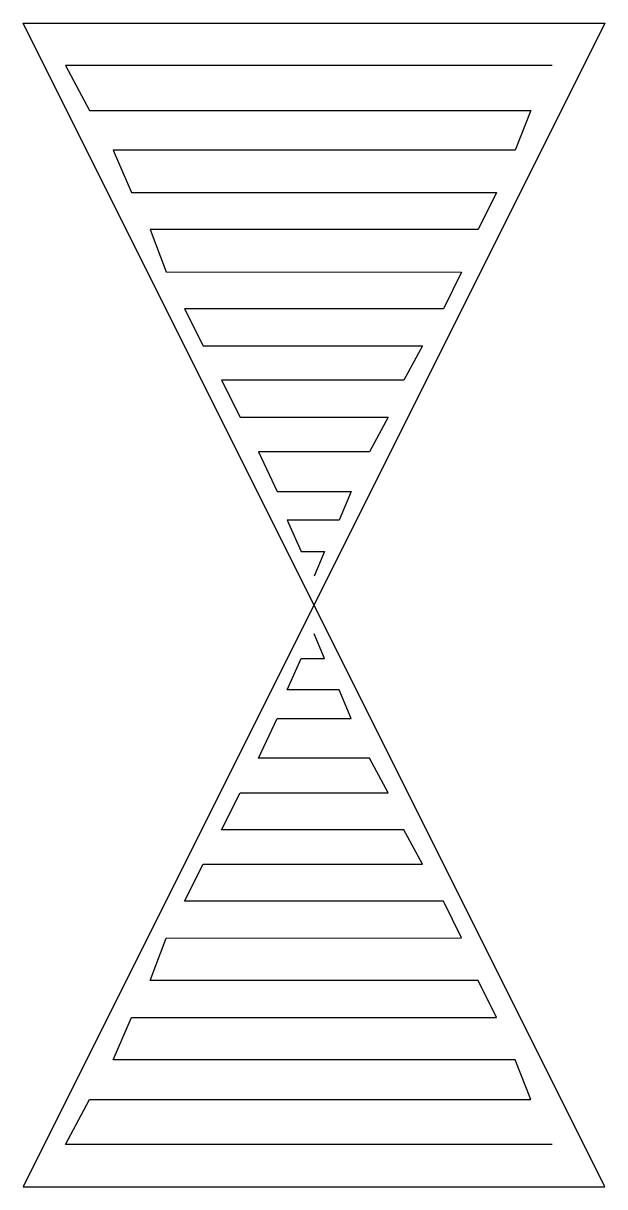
# Model space of a CAD drawing. Header units: metres. Extents: x -0.06 to 0.065, y -0.124 to 0.126.
import ezdxf

# ---------------------------------------------------------------- set-up
doc = ezdxf.new("R2010")
doc.units = ezdxf.units.M

# ---------------------------------------------------------------- blocks, each defined once
blk = doc.blocks.new('VN1A')
at = {"layer": 'PIP', "color": 1, "linetype": 'Continuous'}
for points in [[(0.06485, -0.12421), (0.06485, -0.12421), (-0.06015, 0.12579), (0.06485, 0.12579), (-0.06015, -0.12421), (0.06485, -0.12421)], [(0.05352, 0.11672), (-0.05106, 0.11672), (-0.04594, 0.10706), (0.04897, 0.10706), (0.04556, 0.09853), (-0.04083, 0.09853), (-0.03685, 0.08944), (0.04158, 0.08944), (0.03761, 0.08148), (-0.03287, 0.08148), (-0.02946, 0.07238), (0.03404, 0.07229), (0.03022, 0.06442), (-0.02548, 0.06442), (-0.0215, 0.05647), (0.02567, 0.05647), (0.02169, 0.04908), (-0.01753, 0.04908), (-0.01355, 0.04112), (0.01828, 0.04112), (0.0143, 0.03373), (-0.00957, 0.03373), (-0.00559, 0.0252), (0.01032, 0.0252), (0.00774, 0.01904), (-0.0034, 0.01904), (-0.00042, 0.01229), (0.00463, 0.01229), (0.00235, 0.00696)], [(0.05352, -0.11514), (-0.05106, -0.11514), (-0.04594, -0.10548), (0.04897, -0.10548), (0.04556, -0.09695), (-0.04083, -0.09695), (-0.03685, -0.08786), (0.04158, -0.08786), (0.03761, -0.0799), (-0.03287, -0.0799), (-0.02946, -0.0708), (0.03404, -0.07071), (0.03022, -0.06284), (-0.02548, -0.06284), (-0.0215, -0.05488), (0.02567, -0.05488), (0.02169, -0.04749), (-0.01753, -0.04749), (-0.01355, -0.03954), (0.01828, -0.03954), (0.0143, -0.03215), (-0.00957, -0.03215), (-0.00559, -0.02362), (0.01032, -0.02362), (0.00774, -0.01746), (-0.0034, -0.01746), (-0.00042, -0.01071), (0.00463, -0.01071), (0.00235, -0.00538)]]:
    blk.add_lwpolyline(points, dxfattribs=at)

msp = doc.modelspace()

# ---------------------------------------------------------------- block references
msp.add_blockref('VN1A', (0, 0))

doc.saveas('drawing.dxf')
